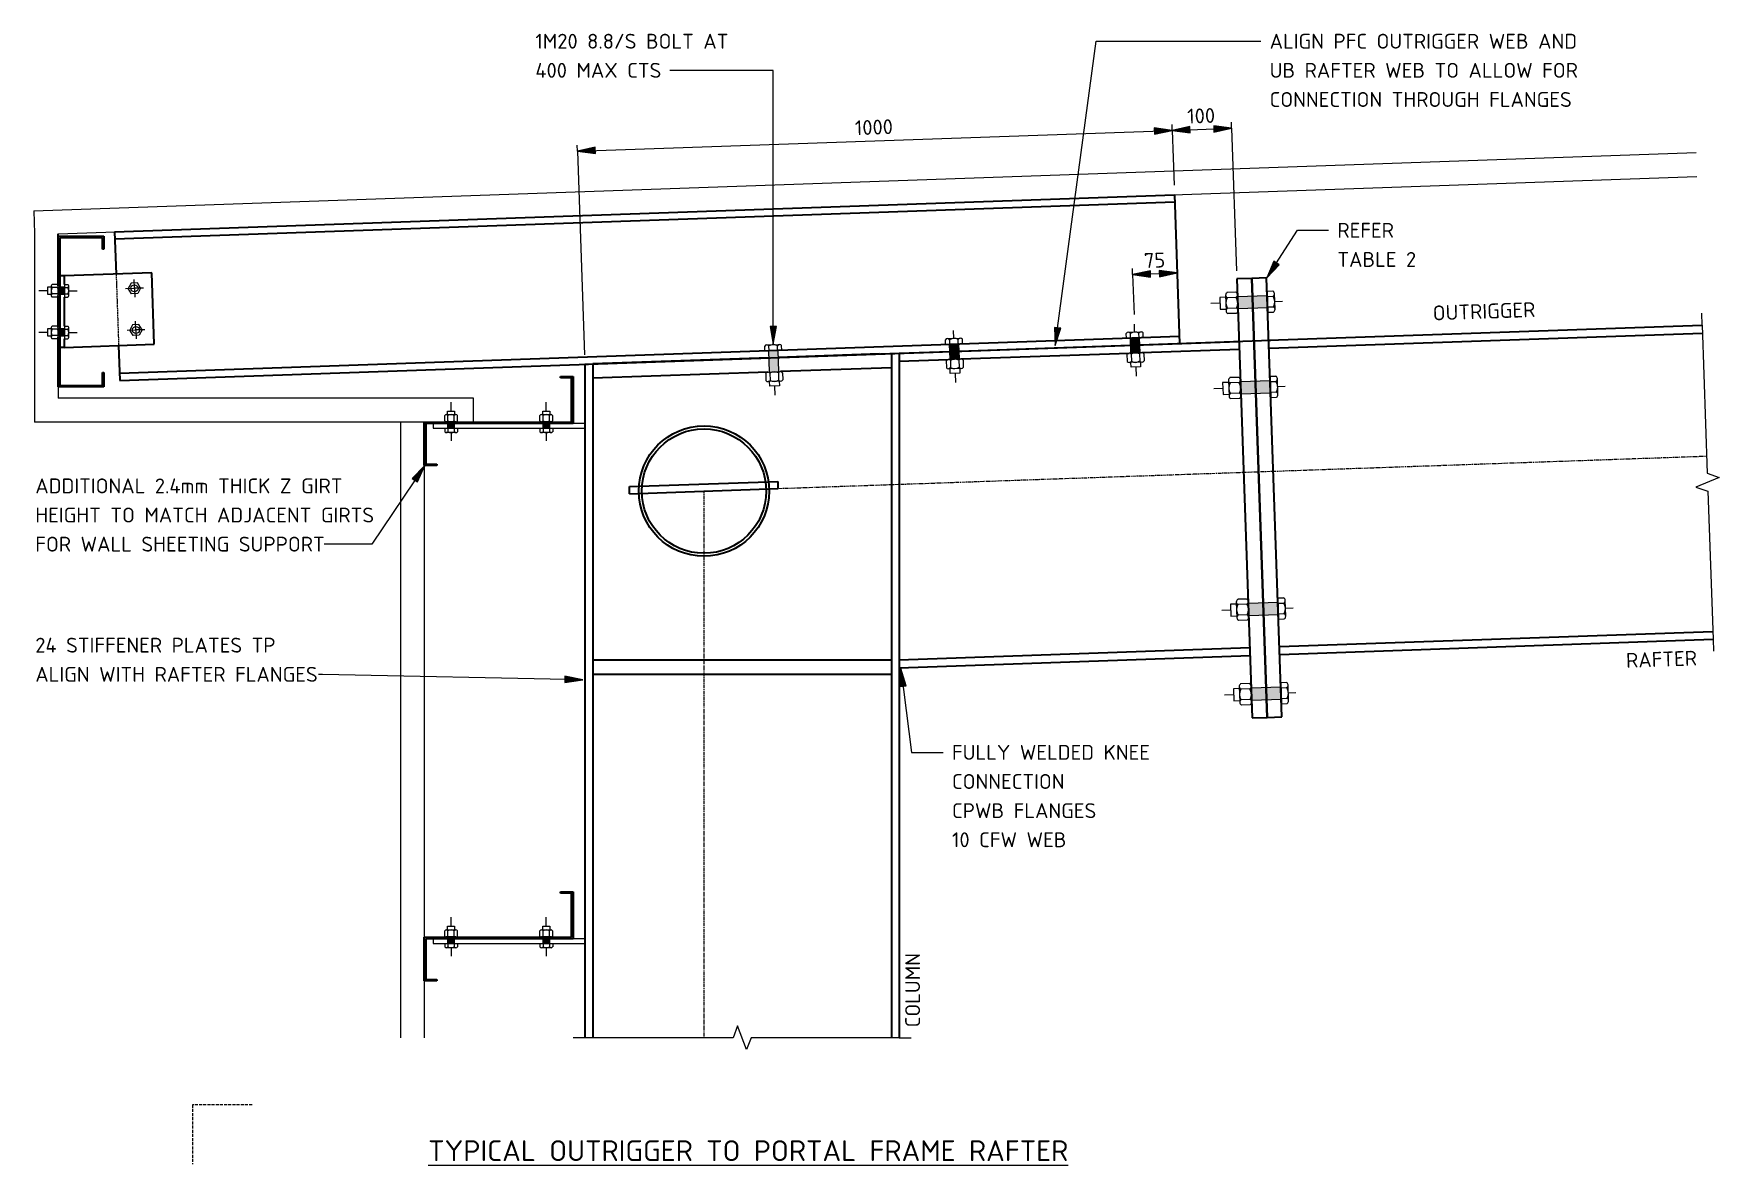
# Model space of a CAD drawing. Header units: millimetres. Extents: x 1310 to 9205, y 2519 to 7555.
# Drawn here: x 1310 to 4142, y 5654 to 7555 of the extents above; entities that cross this region are included whole.
import ezdxf

# ---------------------------------------------------------------- set-up
doc = ezdxf.new("R2010")
doc.units = ezdxf.units.MM
for name, pattern in [('Centre x0_5', [10.25, 1.5, -1.25, 6.25, -1.25]), ('Dash', [7, 5, -2]), ('Hidden', [4, 3, -1])]:
    doc.linetypes.add(name, pattern=pattern)
for name, color, linetype, lineweight in [('A-000-T_TEXT', 231, 'Continuous', 13), ('A-010-D_DIM', 211, 'Continuous', 13), ('A-010-D_DIM-10', 211, 'Continuous', 13), ('A-010-M_LINE', 90, 'Continuous', 13), ('Z-000-T_TEXT', 131, 'Continuous', 18), ('Z-060-M_DETAIL', 92, 'Continuous', 25), ('Z-200_P_REF_PLANE', 111, 'Dash', 13)]:
    doc.layers.add(name, color=color, linetype=linetype, lineweight=lineweight)
doc.styles.add('ISOCPEUR', font='isocpeur.ttf', dxfattribs={"height": 25})
doc.styles.add('ISOCPEUR_1', font='isocpeur.ttf', dxfattribs={"height": 35})
doc.styles.add('ISOCPEUR_B', font='', dxfattribs={"height": 25})
doc.styles.get('ISOCPEUR_B').set_extended_font_data('ISOCPEUR', bold=True)
doc.dimstyles.new('2_5___Arrow___Transparent', dxfattribs={"dimscale": 304.8, "dimtxt": 24.899529, "dimasz": 0.098425, "dimexe": 0.032808, "dimexo": 0.052493, "dimgap": 0.008202, "dimtad": 1, "dimdec": 0, "dimzin": 0, "dimdsep": 46, "dimtxsty": 'ISOCPEUR', "dimsah": 1, "dimcen": 0.09, "dimadec": 0, "dimazin": 0, "dimtfac": 1, "dimtdec": 4, "dimtix": 1, "dimtmove": 0, "dimatfit": 3, "dimfxl": 1, "dimtvp": 1, "dimtolj": 1, "dimtzin": 0, "dimlwd": 18, "dimlwe": 18, "dimarcsym": 2})

# ---------------------------------------------------------------- blocks, each defined once
blk = doc.blocks.new('NRP_Break Line _v2_ - Section-3988991-S-6911 - _INDUSTRIAL_ TYPICAL PORTAL FRAME AND AWNING DETAILS')
at = {"layer": 'Z-060-M_DETAIL', "lineweight": 18}
for p, q in [((0, 0), (249, 0)), ((279, 0), (528, 0))]:
    blk.add_line(p, q, dxfattribs=at)
blk = doc.blocks.new('NRP_Purlin Cleat _v2_ - 250-3992021-S-6911 - _INDUSTRIAL_ TYPICAL PORTAL FRAME AND AWNING DETAILS')
at = {"layer": 'Z-060-M_DETAIL'}
for points in [[(8, -71), (8, -59), (-3, -59), (-3, -71)], [(8, -231), (8, -219), (-3, -219), (-3, -231)]]:
    blk.add_hatch(color=256, dxfattribs=at).paths.add_polyline_path(points)
for p, q in [((0, 0), (0, -59)), ((8, 0), (0, 0)), ((8, -54.3), (8, 0)), ((-4.5, -54.3), (-13.5, -54.3)), ((8, -54.3), (13.8, -54.3)), ((8, -75.7), (8, -54.3)), ((-21, -65), (-36, -65)), ((-21, -71), (-21, -59)), ((-21, -59), (-15, -59)), ((-15, -71), (-21, -71)), ((-15, -73), (-15, -57)), ((-4.5, -59.7), (-13.5, -59.7)), ((-4.5, -70.3), (-13.5, -70.3)), ((-4.5, -75.7), (-13.5, -75.7)), ((-3, -57), (-3, -73)), ((-3, -59), (-3, -71)), ((8, -59), (-3, -59)), ((-3, -71), (8, -71)), ((0, -71), (0, -219)), ((8, -71), (8, -59)), ((8, -59.7), (13.8, -59.7)), ((8, -70.3), (13.8, -70.3)), ((8, -214.3), (8, -75.7)), ((8, -75.7), (13.8, -75.7)), ((15.3, -57), (15.3, -73)), ((15.3, -65), (29, -65)), ((-21, -225), (-36, -225)), ((-21, -231), (-21, -219)), ((-21, -219), (-15, -219)), ((-15, -233), (-15, -217)), ((-4.5, -214.3), (-13.5, -214.3)), ((-4.5, -219.7), (-13.5, -219.7)), ((-3, -217), (-3, -233)), ((-3, -219), (-3, -231)), ((8, -219), (-3, -219)), ((8, -214.3), (13.8, -214.3)), ((8, -235.7), (8, -214.3)), ((8, -231), (8, -219)), ((8, -219.7), (13.8, -219.7)), ((15.3, -217), (15.3, -233)), ((15.3, -225), (29, -225)), ((-15, -231), (-21, -231)), ((-4.5, -230.3), (-13.5, -230.3)), ((-4.5, -235.7), (-13.5, -235.7)), ((-3, -231), (8, -231)), ((0, -231), (0, -255)), ((8, -230.3), (13.8, -230.3)), ((8, -255), (8, -235.7)), ((8, -235.7), (13.8, -235.7)), ((0, -255), (8, -255))]:
    blk.add_line(p, q, dxfattribs=at)
for centre, radius, start, end in [((-11.9, -57), 3.1, 120.5102, 239.4898), ((-6.1, -57), 3.1, 300.5102, 59.4898), ((12.2, -57), 3.1, 300.5102, 59.4898), ((-4.9, -65), 10.1, 148.1145, 211.8855), ((-11.9, -73), 3.1, 120.5102, 239.4898), ((-13.1, -65), 10.1, 328.1145, 31.8855), ((-6.1, -73), 3.1, 300.5102, 59.4898), ((5.2, -65), 10.1, 328.1145, 31.8855), ((12.2, -73), 3.1, 300.5102, 59.4898), ((-11.9, -217), 3.1, 120.5102, 239.4898), ((-4.9, -225), 10.1, 148.1145, 211.8855), ((-6.1, -217), 3.1, 300.5102, 59.4898), ((-13.1, -225), 10.1, 328.1145, 31.8855), ((12.2, -217), 3.1, 300.5102, 59.4898), ((5.2, -225), 10.1, 328.1145, 31.8855), ((-11.9, -233), 3.1, 120.5102, 239.4898), ((-6.1, -233), 3.1, 300.5102, 59.4898), ((12.2, -233), 3.1, 300.5102, 59.4898)]:
    blk.add_arc(centre, radius, start, end, dxfattribs=at)
blk = doc.blocks.new('NRP_Bolt Detailed Section _v2_ - M16-4065649-S-6911 - _INDUSTRIAL_ TYPICAL PORTAL FRAME AND AWNING DETAILS')
at = {"layer": 'Z-060-M_DETAIL'}
blk.add_hatch(color=256, dxfattribs=at).paths.add_polyline_path([(0, -8), (25.2, -8), (25.2, 8), (0, 8)])
for p, q in [((-9.8, 0), (-23, 0)), ((-9.8, -10.7), (-9.8, 10.7)), ((0, 14.2), (-7.7, 14.2)), ((0, 7.1), (-7.7, 7.1)), ((0, 14.2), (0, -14.2)), ((25.2, 8), (0, 8)), ((0, 8), (0, -8)), ((25.2, -10.7), (25.2, 10.7)), ((25.2, -8), (25.2, 8)), ((27.2, 14.2), (39.2, 14.2)), ((27.2, 7.1), (39.2, 7.1)), ((41.2, 10.7), (41.2, -10.7)), ((41.2, 8), (49.2, 8)), ((49.2, 8), (49.2, -8)), ((49.2, 0), (64.2, 0)), ((0, -7.1), (-7.7, -7.1)), ((0, -14.2), (-7.7, -14.2)), ((0, -8), (25.2, -8)), ((27.2, -7.1), (39.2, -7.1)), ((27.2, -14.2), (39.2, -14.2)), ((49.2, -8), (41.2, -8))]:
    blk.add_line(p, q, dxfattribs=at)
for centre, radius, start, end in [((-5.6, 10.7), 4.13, 120.5102, 239.4898), ((3.7, 0), 13.5, 148.1145, 211.8855), ((29.3, 10.7), 4.13, 120.5102, 239.4898), ((38.7, 0), 13.5, 148.1145, 211.8855), ((37.1, 10.7), 4.13, 300.5102, 59.4898), ((27.7, 0), 13.5, 328.1145, 31.8855), ((-5.6, -10.7), 4.13, 120.5102, 239.4898), ((29.3, -10.7), 4.13, 120.5102, 239.4898), ((37.1, -10.7), 4.13, 300.5102, 59.4898)]:
    blk.add_arc(centre, radius, start, end, dxfattribs=at)
blk = doc.blocks.new('NRP_Bolt Detailed Section _v2_ - M16-4118443-S-6911 - _INDUSTRIAL_ TYPICAL PORTAL FRAME AND AWNING DETAILS')
at = {"layer": 'Z-060-M_DETAIL'}
blk.add_hatch(color=256, dxfattribs=at).paths.add_polyline_path([(0, -8), (36, -8), (36, 8), (0, 8)])
for p, q in [((-9.8, 0), (-23, 0)), ((-9.8, -10.7), (-9.8, 10.7)), ((0, 14.2), (-7.7, 14.2)), ((0, 7.1), (-7.7, 7.1)), ((0, 14.2), (0, -14.2)), ((36, 8), (0, 8)), ((0, 8), (0, -8)), ((36, -10.7), (36, 10.7)), ((36, -8), (36, 8)), ((38, 14.2), (50, 14.2)), ((38, 7.1), (50, 7.1)), ((52, 10.7), (52, -10.7)), ((52, 8), (60, 8)), ((60, 8), (60, -8)), ((60, 0), (75, 0)), ((0, -7.1), (-7.7, -7.1)), ((0, -14.2), (-7.7, -14.2)), ((0, -8), (36, -8)), ((38, -7.1), (50, -7.1)), ((38, -14.2), (50, -14.2)), ((60, -8), (52, -8))]:
    blk.add_line(p, q, dxfattribs=at)
for centre, radius, start, end in [((-5.6, 10.7), 4.13, 120.5102, 239.4898), ((3.7, 0), 13.5, 148.1145, 211.8855), ((40.1, 10.7), 4.13, 120.5102, 239.4898), ((49.5, 0), 13.5, 148.1145, 211.8855), ((47.9, 10.7), 4.13, 300.5102, 59.4898), ((38.5, 0), 13.5, 328.1145, 31.8855), ((-5.6, -10.7), 4.13, 120.5102, 239.4898), ((40.1, -10.7), 4.13, 120.5102, 239.4898), ((47.9, -10.7), 4.13, 300.5102, 59.4898)]:
    blk.add_arc(centre, radius, start, end, dxfattribs=at)
blk = doc.blocks.new('NRP_Bolt Detailed Plan _v2_ - M12-1017937-S-6911 - _INDUSTRIAL_ TYPICAL PORTAL FRAME AND AWNING DETAILS')
at = {"layer": 'Z-060-M_DETAIL', "lineweight": 13}
for p, q in [((-15, 0), (0, 0)), ((0, 0), (0, 15)), ((15, 0), (0, 0)), ((0, 0), (0, -15))]:
    blk.add_line(p, q, dxfattribs=at)
at = {"layer": 'Z-060-M_DETAIL'}
for p, q in [((-5.2, 9), (-10.4, 0)), ((5.2, 9), (-5.2, 9)), ((10.4, 0), (5.2, 9)), ((10.4, 0), (5.2, -9)), ((-5.2, -9), (-10.4, 0)), ((5.2, -9), (-5.2, -9))]:
    blk.add_line(p, q, dxfattribs=at)
blk.add_circle((0, 0), 6, dxfattribs=at)
blk = doc.blocks.new('NRP_Bolt Detailed Section _v2_ - M20-3988994-S-6911 - _INDUSTRIAL_ TYPICAL PORTAL FRAME AND AWNING DETAILS')
at = {"layer": 'Z-060-M_DETAIL'}
blk.add_hatch(color=256, dxfattribs=at).paths.add_polyline_path([(0, 10), (0, -10), (50, -10), (50, 10)])
for p, q in [((-12.2, 0), (-25, 0)), ((-12.2, 13.3), (-12.2, -13.3)), ((0, 17.8), (-9.6, 17.8)), ((0, 8.9), (-9.6, 8.9)), ((0, -17.8), (0, 17.8)), ((50, 10), (0, 10)), ((0, 10), (0, -10)), ((50, 13.3), (50, -13.3)), ((50, -10), (50, 10)), ((52.5, 17.8), (67.5, 17.8)), ((52.5, 8.9), (67.5, 8.9)), ((70, -13.3), (70, 13.3)), ((80, 10), (70, 10)), ((80, -10), (80, 10)), ((0, -8.9), (-9.6, -8.9)), ((0, -17.8), (-9.6, -17.8)), ((0, -10), (50, -10)), ((52.5, -8.9), (67.5, -8.9)), ((52.5, -17.8), (67.5, -17.8)), ((70, -10), (80, -10)), ((80, 0), (95, 0))]:
    blk.add_line(p, q, dxfattribs=at)
for centre, radius, start, end in [((-7, 13.3), 5.16, 120.5102, 239.4898), ((4.6, 0), 16.8, 148.1145, 211.8855), ((55.2, 13.3), 5.16, 120.5102, 239.4898), ((66.8, 0), 16.8, 148.1145, 211.8855), ((64.8, 13.3), 5.16, 300.5102, 59.4898), ((53.2, 0), 16.8, 328.1145, 31.8855), ((-7, -13.3), 5.16, 120.5102, 239.4898), ((55.2, -13.3), 5.16, 120.5102, 239.4898), ((64.8, -13.3), 5.16, 300.5102, 59.4898)]:
    blk.add_arc(centre, radius, start, end, dxfattribs=at)
blk = doc.blocks.new('NRP_Bolt Detailed Section _v2_ - M12-3988971-S-6911 - _INDUSTRIAL_ TYPICAL PORTAL FRAME AND AWNING DETAILS')
at = {"layer": 'Z-060-M_DETAIL'}
blk.add_hatch(color=256, dxfattribs=at).paths.add_polyline_path([(0, 6), (0, -6), (10.4, -6), (10.4, 6)])
for p, q in [((-7.3, 8), (-7.3, -8)), ((0, 10.7), (-5.8, 10.7)), ((0, 5.3), (-5.8, 5.3)), ((0, -10.7), (0, 10.7)), ((10.4, 6), (0, 6)), ((0, 6), (0, -6)), ((10.4, 8), (10.4, -8)), ((10.4, -6), (10.4, 6)), ((11.9, 10.7), (20.9, 10.7)), ((11.9, 5.3), (20.9, 5.3)), ((22.4, -8), (22.4, 8)), ((28.4, 6), (22.4, 6)), ((28.4, -6), (28.4, 6)), ((-7.3, 0), (-21, 0)), ((0, -5.3), (-5.8, -5.3)), ((0, -10.7), (-5.8, -10.7)), ((0, -6), (10.4, -6)), ((11.9, -5.3), (20.9, -5.3)), ((11.9, -10.7), (20.9, -10.7)), ((22.4, -6), (28.4, -6)), ((28.4, 0), (43.4, 0))]:
    blk.add_line(p, q, dxfattribs=at)
for centre, radius, start, end in [((-4.2, 8), 3.1, 120.5102, 239.4898), ((2.8, 0), 10.1, 148.1145, 211.8855), ((13.5, 8), 3.1, 120.5102, 239.4898), ((20.5, 0), 10.1, 148.1145, 211.8855), ((19.3, 8), 3.1, 300.5102, 59.4898), ((12.3, 0), 10.1, 328.1145, 31.8855), ((-4.2, -8), 3.1, 120.5102, 239.4898), ((13.5, -8), 3.1, 120.5102, 239.4898), ((19.3, -8), 3.1, 300.5102, 59.4898)]:
    blk.add_arc(centre, radius, start, end, dxfattribs=at)
blk = doc.blocks.new('DIMBLOCK16-S-6911 - _INDUSTRIAL_ TYPICAL PORTAL FRAME AND AWNING DETAILS')
at = {"layer": 'A-010-D_DIM-10', "lineweight": 18}
for points in [[(3223.2, 7392.9), (3193.1, 7397.2), (3193.4, 7386.6)], [(2223.9, 7358), (2254, 7353.8), (2253.7, 7364.4)]]:
    blk.add_hatch(color=256, dxfattribs=at).paths.add_polyline_path(points)
for p, q in [((2223.9, 7358), (3223.2, 7392.9)), ((3223.2, 7392.9), (3193.1, 7397.2)), ((3193.1, 7397.2), (3193.4, 7386.6)), ((3193.4, 7386.6), (3223.2, 7392.9)), ((3223.2, 7392.9), (3222.9, 7402.9)), ((3223.2, 7392.9), (3226.5, 7300.8)), ((2223.9, 7358), (2223.5, 7368)), ((2253.7, 7364.4), (2223.9, 7358)), ((2223.9, 7358), (2254, 7353.8)), ((2223.9, 7358), (2235.8, 7016)), ((2254, 7353.8), (2253.7, 7364.4))]:
    blk.add_line(p, q, dxfattribs=at)
at = {"layer": 'A-010-D_DIM-10', "color": 0, "lineweight": 18, "insert": (2689.5, 7409.5), "char_height": 25, "width": 78.721, "attachment_point": 1, "rotation": 2, "line_spacing_factor": 1.149209, "style": 'ISOCPEUR'}
blk.add_mtext('1000', dxfattribs=at)
blk = doc.blocks.new('DIMBLOCK20-S-6911 - _INDUSTRIAL_ TYPICAL PORTAL FRAME AND AWNING DETAILS')
at = {"layer": 'A-010-D_DIM-10', "lineweight": 18}
for points in [[(3223.2, 7392.9), (3253.4, 7388.7), (3253, 7399.3)], [(3323, 7396.4), (3292.9, 7400.7), (3293.3, 7390.1)]]:
    blk.add_hatch(color=256, dxfattribs=at).paths.add_polyline_path(points)
for p, q in [((3223.2, 7392.9), (3222.9, 7402.9)), ((3253, 7399.3), (3223.2, 7392.9)), ((3223.2, 7392.9), (3323, 7396.4)), ((3223.2, 7392.9), (3253.4, 7388.7)), ((3223.2, 7392.9), (3226.5, 7300.8)), ((3253.4, 7388.7), (3253, 7399.3)), ((3323, 7396.4), (3292.9, 7400.7)), ((3292.9, 7400.7), (3293.3, 7390.1)), ((3293.3, 7390.1), (3323, 7396.4)), ((3323, 7396.4), (3322.7, 7406.4)), ((3323, 7396.4), (3331.4, 7156.9))]:
    blk.add_line(p, q, dxfattribs=at)
at = {"layer": 'A-010-D_DIM-10', "color": 0, "lineweight": 18, "insert": (3248, 7429), "char_height": 25, "width": 57.46, "attachment_point": 1, "rotation": 2, "line_spacing_factor": 1.149209, "style": 'ISOCPEUR'}
blk.add_mtext('100', dxfattribs=at)
blk = doc.blocks.new('DIMBLOCK21-S-6911 - _INDUSTRIAL_ TYPICAL PORTAL FRAME AND AWNING DETAILS')
at = {"layer": 'A-010-D_DIM-10', "lineweight": 18}
for points in [[(3156.7, 7150.6), (3186.8, 7146.4), (3186.5, 7157)], [(3231.6, 7153.3), (3201.4, 7157.5), (3201.8, 7146.9)]]:
    blk.add_hatch(color=256, dxfattribs=at).paths.add_polyline_path(points)
for p, q in [((3156.7, 7150.6), (3156.3, 7160.6)), ((3186.5, 7157), (3156.7, 7150.6)), ((3156.7, 7150.6), (3231.6, 7153.3)), ((3156.7, 7150.6), (3186.8, 7146.4)), ((3156.7, 7150.6), (3159, 7083.3)), ((3186.8, 7146.4), (3186.5, 7157)), ((3231.6, 7153.3), (3201.4, 7157.5)), ((3201.4, 7157.5), (3201.8, 7146.9)), ((3201.8, 7146.9), (3231.6, 7153.3)), ((3231.6, 7153.3), (3231.4, 7158.5)), ((3231.6, 7153.3), (3232, 7143.3))]:
    blk.add_line(p, q, dxfattribs=at)
at = {"layer": 'A-010-D_DIM-10', "color": 0, "lineweight": 18, "insert": (3175.2, 7186.5), "char_height": 25, "width": 42.521, "attachment_point": 1, "rotation": 2, "line_spacing_factor": 1.149209, "style": 'ISOCPEUR'}
blk.add_mtext('75', dxfattribs=at)

msp = doc.modelspace()

# ---------------------------------------------------------------- hatches: boundary and pattern name
at = {"layer": 'A-000-T_TEXT', "lineweight": 18}
for points in [[(3382.2, 7144.9), (3402.9, 7167.2), (3394, 7172.9)], [(2552.8, 7033.6), (2558.1, 7063.6), (2547.5, 7063.6)], [(3026.7, 7031.4), (3036, 7060.5), (3025.5, 7061.9)], [(1967.1, 6830.1), (1946, 6808.1), (1954.8, 6802.2)], [(2767, 6488.9), (2765.6, 6458.4), (2776.1, 6459.8)], [(2232.6, 6469.9), (2202.7, 6475.8), (2202.5, 6465.2)]]:
    msp.add_hatch(color=7, dxfattribs=at).paths.add_polyline_path(points)

# ---------------------------------------------------------------- linework, layer by layer
at = {"layer": 'A-000-T_TEXT', "color": 7, "lineweight": 18}
for p, q in [((3026.7, 7031.4), (3095.5, 7542.6)), ((3095.5, 7542.6), (3371.9, 7542.6)), ((2495.6, 7493.7), (2379, 7493.7)), ((2552.8, 7493.7), (2495.6, 7493.7)), ((2552.8, 7033.6), (2552.8, 7493.7)), ((3382.2, 7144.9), (3433.9, 7225)), ((3433.9, 7225), (3485.7, 7225)), ((3394, 7172.9), (3382.2, 7144.9)), ((3382.2, 7144.9), (3402.9, 7167.2)), ((3402.9, 7167.2), (3394, 7172.9)), ((2558.1, 7063.6), (2547.5, 7063.6)), ((2547.5, 7063.6), (2552.8, 7033.6)), ((2552.8, 7033.6), (2558.1, 7063.6)), ((3036, 7060.5), (3025.5, 7061.9)), ((3025.5, 7061.9), (3026.7, 7031.4)), ((3026.7, 7031.4), (3036, 7060.5)), ((1967.1, 6830.1), (1878, 6697.7)), ((1967.1, 6830.1), (1946, 6808.1)), ((1954.8, 6802.2), (1967.1, 6830.1)), ((1946, 6808.1), (1954.8, 6802.2)), ((1878, 6697.7), (1798, 6697.7)), ((2767, 6488.9), (2765.6, 6458.4)), ((2776.1, 6459.8), (2767, 6488.9)), ((2767, 6488.9), (2785.3, 6347.9)), ((1795.3, 6479), (1788.8, 6479)), ((2232.6, 6469.9), (1795.3, 6479)), ((2202.7, 6475.8), (2202.5, 6465.2)), ((2202.5, 6465.2), (2232.6, 6469.9)), ((2232.6, 6469.9), (2202.7, 6475.8)), ((2765.6, 6458.4), (2776.1, 6459.8)), ((2785.3, 6347.9), (2838.1, 6347.9))]:
    msp.add_line(p, q, dxfattribs=at)
at = {"layer": 'A-010-M_LINE', "lineweight": 25}
for p, q in [((1310, 7257.9), (4103.4, 7355.4)), ((1351.4, 7219.3), (4104.8, 7315.4)), ((1310, 7257.9), (1311.4, 7219.4)), ((1311.4, 7219.4), (1311.4, 6902.8)), ((1351.4, 7219.3), (1351.4, 7131.4)), ((1351.4, 7115.4), (1351.4, 7061.4)), ((1351.4, 7045.4), (1351.4, 6942.8)), ((2048.8, 6942.8), (1351.4, 6942.8)), ((2048.8, 6902.8), (2048.8, 6942.8)), ((2005.4, 6902.8), (1311.4, 6902.8)), ((1926.4, 6902.8), (1926.4, 5868.5)), ((1966.4, 6902.8), (1966.4, 5868.5)), ((2048.8, 6902.8), (2017.4, 6902.8))]:
    msp.add_line(p, q, dxfattribs=at)
at = {"layer": 'A-010-M_LINE', "lineweight": 35}
for p, q in [((1446, 7222.6), (3227, 7284.8)), ((3227, 7284.8), (3235.7, 7034.9)), ((1446.4, 7210.6), (3227.4, 7272.8)), ((1351.4, 7131.4), (1351.4, 7219.3)), ((1351.4, 7214.9), (1427.8, 7214.9)), ((1353.8, 7212.5), (1353.8, 7129.4)), ((1425.4, 7212.5), (1353.8, 7212.5)), ((1425.4, 7193.4), (1425.4, 7212.5)), ((1427.8, 7214.9), (1427.8, 7193.4)), ((1446, 7222.6), (1448.5, 7151.4)), ((1427.8, 7193.4), (1425.4, 7193.4)), ((1353.8, 7148.7), (1353.8, 7129.4)), ((1361.8, 7148.7), (1353.8, 7148.7)), ((1508.4, 7153.5), (1361.8, 7148.4)), ((1361.8, 7134), (1361.8, 7148.7)), ((1512.6, 7033.6), (1508.4, 7153.5)), ((3356.9, 7144.2), (3331.9, 7143.4)), ((3331.9, 7143.4), (3357.6, 6405.8)), ((3381.9, 7145.1), (3356.9, 7144.2)), ((3382.6, 6406.7), (3356.9, 7144.2)), ((3356.9, 7144.2), (3382.6, 6406.7)), ((3407.6, 6407.6), (3381.9, 7145.1)), ((1351.4, 7061.4), (1351.4, 7115.4)), ((1353.8, 7117.4), (1353.8, 7059.4)), ((1353.8, 7117.4), (1353.8, 7059.4)), ((1361.8, 7064), (1361.8, 7112.7)), ((3385.5, 7040.2), (4113.5, 7065.6)), ((1351.4, 6961.9), (1351.4, 7045.4)), ((1353.8, 7047.4), (1353.8, 7028.7)), ((1353.8, 7047.4), (1353.8, 6964.3)), ((1353.8, 7028.7), (1361.8, 7028.7)), ((1361.8, 7028.7), (1361.8, 7042.7)), ((1361.8, 7028.3), (1512.6, 7033.6)), ((1452.7, 7031.5), (1454.7, 6972.7)), ((1454.3, 6984.7), (3235.3, 7046.9)), ((1454.7, 6972.7), (3335.5, 7038.4)), ((2865, 7022), (3152.8, 7032)), ((3168.8, 7032.6), (3389, 7040.3)), ((3171.9, 7019.5), (3336, 7025.2)), ((3386, 7027), (4114, 7052.4)), ((2236.4, 7000), (2545.3, 7010.8)), ((2236.4, 7000), (2236.4, 5868.5)), ((2545.3, 7010.8), (2249.6, 7000.5)), ((2249.6, 7000.5), (2249.6, 5868.5)), ((2561.3, 7011.4), (2764.4, 7018.5)), ((2731.2, 7017.3), (2561.3, 7011.4)), ((2751.2, 7018), (2751.2, 5868.5)), ((2764.4, 7018.5), (2849.1, 7021.4)), ((2764.4, 7018.5), (2764.4, 5868.5)), ((2764.4, 7005.3), (2846.8, 7008.2)), ((2868.2, 7008.9), (3150.6, 7018.8)), ((1425.4, 6964.3), (1425.4, 6985.9)), ((1425.4, 6985.9), (1427.8, 6985.9)), ((1427.8, 6985.9), (1427.8, 6961.9)), ((2195.4, 6977), (2195.4, 6979.4)), ((2195.4, 6979.4), (2216.4, 6979.4)), ((2214, 6977), (2195.4, 6977)), ((2214, 6902.8), (2214, 6977)), ((2216.4, 6979.4), (2216.4, 6900.4)), ((2543.5, 6986.8), (2249.6, 6976.5)), ((2751.2, 6994), (2564.8, 6987.5)), ((1427.8, 6961.9), (1351.4, 6961.9)), ((1353.8, 6964.3), (1425.4, 6964.3)), ((1966.4, 6829.8), (1966.4, 6902.8)), ((1966.4, 6902.8), (2214, 6902.8)), ((2216.4, 6900.4), (1968.8, 6900.4)), ((1968.8, 6900.4), (1968.8, 6832.2)), ((1987.4, 6829.8), (1966.4, 6829.8)), ((1968.8, 6832.2), (1987.4, 6832.2)), ((1987.4, 6832.2), (1987.4, 6829.8)), ((2311, 6794.5), (2560.2, 6803.2)), ((2560.2, 6803.2), (2560.6, 6791.2)), ((2311.4, 6782.5), (2311, 6794.5)), ((2311.4, 6782.5), (2560.6, 6791.2)), ((3403.5, 6525.7), (4131.5, 6551.1)), ((2764.4, 6503.4), (3353.5, 6523.9)), ((3403.9, 6512.5), (4132, 6537.9)), ((2751.2, 6502.9), (2249.6, 6502.9)), ((2764.4, 6490.2), (3354, 6510.7)), ((2751.2, 6478.9), (2249.6, 6478.9)), ((3357.6, 6405.8), (3382.6, 6406.7)), ((3382.6, 6406.7), (3407.6, 6407.6)), ((2195.4, 6111.4), (2195.4, 6113.8)), ((2195.4, 6113.8), (2216.4, 6113.8)), ((2214, 6111.4), (2195.4, 6111.4)), ((2214, 6037.2), (2214, 6111.4)), ((2216.4, 6113.8), (2216.4, 6034.8)), ((1966.4, 5964.2), (1966.4, 6037.2)), ((1966.4, 6037.2), (2214, 6037.2)), ((2216.4, 6034.8), (1968.8, 6034.8)), ((1968.8, 6034.8), (1968.8, 5966.6)), ((1987.4, 5964.2), (1966.4, 5964.2)), ((1968.8, 5966.6), (1987.4, 5966.6)), ((1987.4, 5966.6), (1987.4, 5964.2))]:
    msp.add_line(p, q, dxfattribs=at)
at = {"layer": 'A-010-M_LINE', "lineweight": 18}
for p, q in [((1353.8, 7129.4), (1353.8, 7148.7)), ((1353.8, 7148.7), (1361.8, 7148.7)), ((1361.8, 7148.7), (1361.8, 7134)), ((1353.8, 7059.4), (1353.8, 7117.4)), ((1361.8, 7112.7), (1361.8, 7064)), ((1353.8, 7028.7), (1353.8, 7047.4)), ((1361.8, 7028.7), (1353.8, 7028.7)), ((1361.8, 7042.7), (1361.8, 7028.7))]:
    msp.add_line(p, q, dxfattribs=at)
at = {"layer": 'A-010-M_LINE', "linetype": 'Hidden', "lineweight": 25}
msp.add_line((1448.5, 7151.4), (1452.7, 7031.5), dxfattribs=at)
at = {"layer": 'A-010-M_LINE', "linetype": 'Centre x0_5', "lineweight": 18}
for p, q in [((2436.4, 6786.9), (4121.2, 6845.7)), ((2436.4, 5868.5), (2436.4, 6786.9))]:
    msp.add_line(p, q, dxfattribs=at)
at = {"layer": 'A-010-M_LINE', "lineweight": 35}
for radius in [109.5, 104.5]:
    msp.add_circle((2436.4, 6786.9), radius, dxfattribs=at)
at = {"layer": 'Z-000-T_TEXT'}
for p, q in [((4113.5, 7065.6), (4112.9, 7085.6)), ((4142.5, 6809.9), (4103, 6793.6)), ((4122.2, 6816.7), (4142.5, 6809.9)), ((4103, 6793.6), (4123.3, 6786.8)), ((4132, 6537.9), (4132.7, 6517.9)), ((2236.4, 5868.5), (2216.4, 5868.5)), ((2492.9, 5888.5), (2485.4, 5868.5)), ((2507.9, 5848.5), (2492.9, 5888.5)), ((2515.4, 5868.5), (2507.9, 5848.5)), ((2764.4, 5868.5), (2784.4, 5868.5))]:
    msp.add_line(p, q, dxfattribs=at)
at = {"layer": 'Z-200_P_REF_PLANE'}
for p, q in [((1576.9, 5755.9), (1576.9, 5655.9)), ((1676.9, 5755.9), (1576.9, 5755.9))]:
    msp.add_line(p, q, dxfattribs=at)

# ---------------------------------------------------------------- block references
at = {"layer": 'Z-060-M_DETAIL'}
for name, p, rotation in [('NRP_Bolt Detailed Plan _v2_ - M12-1017937-S-6911 - _INDUSTRIAL_ TYPICAL PORTAL FRAME AND AWNING DETAILS', (1479.3, 7127.5), 1.999999999999765), ('NRP_Bolt Detailed Section _v2_ - M12-3988971-S-6911 - _INDUSTRIAL_ TYPICAL PORTAL FRAME AND AWNING DETAILS', (1361.8, 7123.4), 180), ('NRP_Bolt Detailed Section _v2_ - M20-3988994-S-6911 - _INDUSTRIAL_ TYPICAL PORTAL FRAME AND AWNING DETAILS', (3383.3, 7105.1), 182), ('NRP_Bolt Detailed Section _v2_ - M12-3988971-S-6911 - _INDUSTRIAL_ TYPICAL PORTAL FRAME AND AWNING DETAILS', (1361.8, 7053.4), 180), ('NRP_Bolt Detailed Plan _v2_ - M12-1017937-S-6911 - _INDUSTRIAL_ TYPICAL PORTAL FRAME AND AWNING DETAILS', (1481.8, 7057.5), 1.999999999999765), ('NRP_Bolt Detailed Section _v2_ - M16-4065649-S-6911 - _INDUSTRIAL_ TYPICAL PORTAL FRAME AND AWNING DETAILS', (2856.6, 7033.7), 271.9999999999995), ('NRP_Bolt Detailed Section _v2_ - M16-4065649-S-6911 - _INDUSTRIAL_ TYPICAL PORTAL FRAME AND AWNING DETAILS', (3160.4, 7044.3), 271.9999999999995), ('NRP_Bolt Detailed Section _v2_ - M16-4118443-S-6911 - _INDUSTRIAL_ TYPICAL PORTAL FRAME AND AWNING DETAILS', (2552.9, 7023.1), 271.9999999999995), ('NRP_Bolt Detailed Section _v2_ - M20-3988994-S-6911 - _INDUSTRIAL_ TYPICAL PORTAL FRAME AND AWNING DETAILS', (3388.2, 6962), 182), ('NRP_Purlin Cleat _v2_ - 250-3992021-S-6911 - _INDUSTRIAL_ TYPICAL PORTAL FRAME AND AWNING DETAILS', (2236.4, 6900.4), 270.0000000000002), ('NRP_Bolt Detailed Section _v2_ - M20-3988994-S-6911 - _INDUSTRIAL_ TYPICAL PORTAL FRAME AND AWNING DETAILS', (3401.3, 6589.6), 182), ('NRP_Bolt Detailed Section _v2_ - M20-3988994-S-6911 - _INDUSTRIAL_ TYPICAL PORTAL FRAME AND AWNING DETAILS', (3406.2, 6447.5), 182), ('NRP_Purlin Cleat _v2_ - 250-3992021-S-6911 - _INDUSTRIAL_ TYPICAL PORTAL FRAME AND AWNING DETAILS', (2236.4, 6034.8), 270.0000000000002)]:
    msp.add_blockref(name, p, dxfattribs=dict(at, rotation=rotation))
at = {"layer": 'Z-060-M_DETAIL', "lineweight": 18}
for p, rotation in [((4113.5, 7065.6), 272), ((2764.4, 5868.5), 180)]:
    msp.add_blockref('NRP_Break Line _v2_ - Section-3988991-S-6911 - _INDUSTRIAL_ TYPICAL PORTAL FRAME AND AWNING DETAILS', p, dxfattribs=dict(at, rotation=rotation))

# ---------------------------------------------------------------- texts
at = {"layer": 'A-000-T_TEXT', "color": 7, "lineweight": 18, "attachment_point": 1}
for s, insert, char_height, width, style in [('1M20 8.8/S BOLT AT ', (2153, 7555.1), 25, 396.835, 'ISOCPEUR'), ('ALIGN PFC OUTRIGGER WEB AND', (3386.9, 7555.1), 25, 600.464, 'ISOCPEUR'), ('400 MAX CTS', (2153, 7506.2), 25, 255.738, 'ISOCPEUR'), ('UB RAFTER WEB TO ALLOW FOR', (3386.9, 7506.2), 25, 608.481, 'ISOCPEUR'), ('CONNECTION THROUGH FLANGES', (3386.9, 7457.2), 25, 587.637, 'ISOCPEUR'), ('REFER', (3500.7, 7237.5), 25, 113.038, 'ISOCPEUR'), ('TABLE 2', (3500.7, 7188.5), 25, 164.346, 'ISOCPEUR_B'), ('ADDITIONAL 2.4mm THICK Z GIRT', (1312.7, 6808.1), 25, 604.472, 'ISOCPEUR'), ('HEIGHT TO MATCH ADJACENT GIRTS', (1312.7, 6759.1), 25, 666.202, 'ISOCPEUR'), ('FOR WALL SHEETING SUPPORT', (1312.7, 6710.2), 25, 570, 'ISOCPEUR'), ('24 STIFFENER PLATES TP ', (1312.7, 6540.5), 25, 501.856, 'ISOCPEUR'), ('ALIGN WITH RAFTER FLANGES', (1312.7, 6491.5), 25, 558.776, 'ISOCPEUR'), ('FULLY WELDED KNEE ', (2853.1, 6360.4), 25, 409.662, 'ISOCPEUR'), ('CONNECTION ', (2853.1, 6311.5), 25, 236.498, 'ISOCPEUR'), ('CPWB FLANGES', (2853.1, 6262.5), 25, 286.202, 'ISOCPEUR'), ('10 CFW WEB', (2853.1, 6213.6), 25, 230.084, 'ISOCPEUR'), ('\\LTYPICAL OUTRIGGER TO PORTAL FRAME RAFTER', (1972.9, 5696.3), 35, 1277.088, 'ISOCPEUR_1')]:
    msp.add_mtext(s, dxfattribs=dict(at, insert=insert, char_height=char_height, width=width, style=style))
at = {"layer": 'A-000-T_TEXT', "color": 7, "lineweight": 18, "char_height": 25, "attachment_point": 1, "style": 'ISOCPEUR'}
for s, insert, width, rotation in [('OUTRIGGER', (3660.5, 7098.4), 198.819, 2), ('RAFTER', (3985.3, 6514.8), 142.7, 2), ('COLUMN', (2774.5, 5886), 142.7, 90)]:
    msp.add_mtext(s, dxfattribs=dict(at, insert=insert, width=width, rotation=rotation))

# ---------------------------------------------------------------- dimensions: what is measured, and where the dimension line sits
at = {"layer": 'A-010-D_DIM', "lineweight": 18}
for base, p1, p2, override, picture, middle in [((3323, 7396.4), (3227, 7284.8), (3332, 7140.9), {"dimpost": '<>', "dimfxl": 178.125982}, 'DIMBLOCK20-S-6911 - _INDUSTRIAL_ TYPICAL PORTAL FRAME AND AWNING DETAILS', (3272.6, 7409.7)), ((3223.2, 7392.9), (2236.4, 7000), (3227, 7284.8), {"dimpost": '<>', "dimfxl": 1030.776406}, 'DIMBLOCK16-S-6911 - _INDUSTRIAL_ TYPICAL PORTAL FRAME AND AWNING DETAILS', (2723, 7390.5)), ((3231.6, 7153.3), (3159.6, 7067.3), (3230.9, 7174.5), {"dimpost": '<>', "dimfxl": 128.717818}, 'DIMBLOCK21-S-6911 - _INDUSTRIAL_ TYPICAL PORTAL FRAME AND AWNING DETAILS', (3193.6, 7166.9))]:
    dim = msp.add_linear_dim(base=base, p1=p1, p2=p2, angle=2, dimstyle='2_5___Arrow___Transparent', override=override, dxfattribs=at)
    dim.commit()
    dim.dimension.update_dxf_attribs({"geometry": picture, "text_midpoint": middle})

doc.saveas('drawing.dxf')
